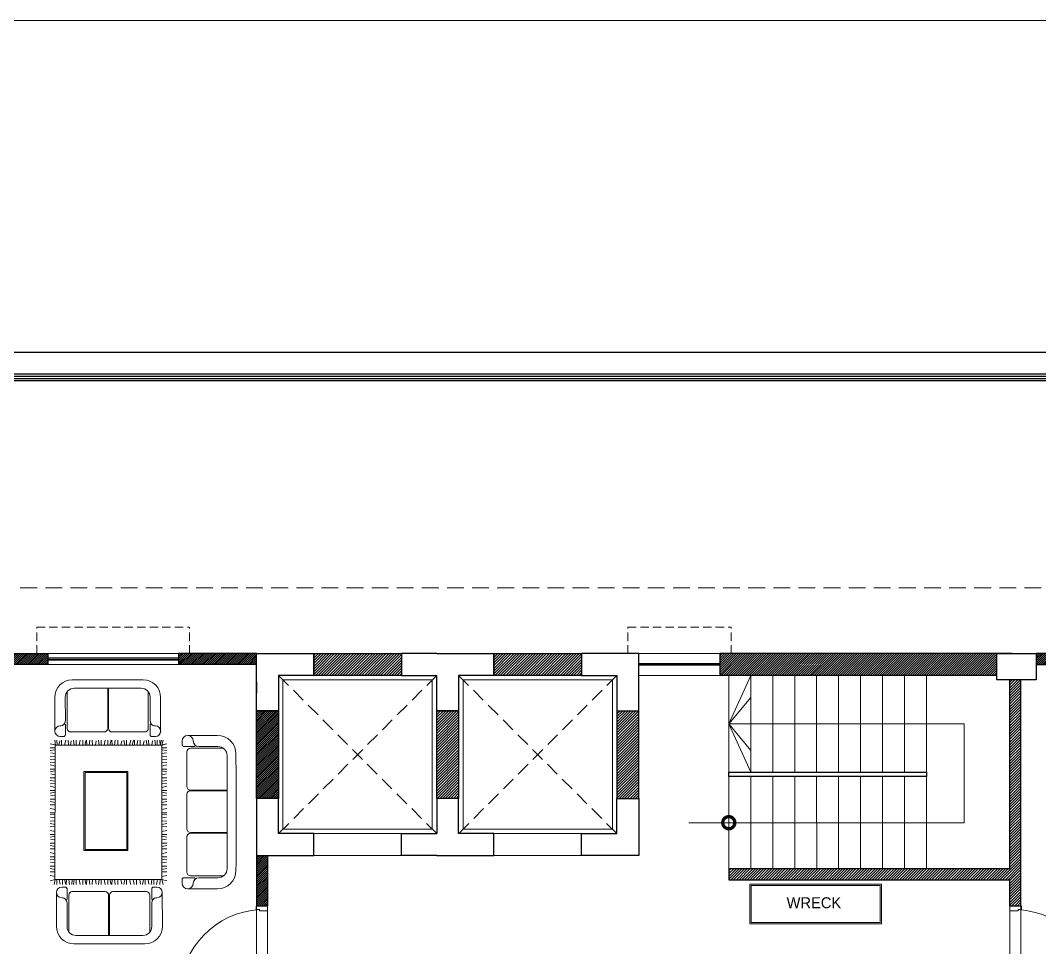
# Model space of a CAD drawing. Header units: inches. Extents: x 23587 to 406221, y -226199 to -75910.
# Drawn here: x 394976.1 to 395440.1, y -211593.5 to -211171.3 of the extents above; entities that cross this region are included whole.
import ezdxf

# ---------------------------------------------------------------- set-up
doc = ezdxf.new("R2010")
doc.units = ezdxf.units.IN
doc.header["$LTSCALE"] = 25.4
doc.header["$MEASUREMENT"] = 0
doc.linetypes.add('DASHED', pattern=[0.75, 0.5, -0.25])
for name, color, linetype, lineweight in [('COLOUM', 1, 'Continuous', 40), ('Fresh air fan', 250, 'Continuous', 0), ('FUR', 24, 'Continuous', 13), ('sill', 252, 'Continuous', 13), ('wall', 7, 'Continuous', 30)]:
    doc.layers.add(name, color=color, linetype=linetype, lineweight=lineweight)
doc.layers.add('DOOR', color=42, linetype='Continuous')
doc.styles.add('2', font='ARIALN.TTF')
pattern_1 = [(45, (387455.4772, -204766.60535), (-0.61871843, 0.61871843), [])]
pattern_2 = [(45, (387455.4772, -204766.60535), (-0.44194174, 0.44194174), [])]

# ---------------------------------------------------------------- blocks, each defined once
blk = doc.blocks.new('VNBVN')
at = {"layer": 'DOOR', "color": 8, "lineweight": 5}
for points in [[(24894.12, -74768.93), (24892.62, -74768.93), (24892.62, -74801.93), (24894.12, -74801.93)], [(24855.62, -74801.93), (24855.62, -74806.93), (24857.62, -74806.93), (24857.62, -74803.43), (24857.12, -74803.43), (24857.12, -74801.93)], [(24895.62, -74801.93), (24895.62, -74806.93), (24893.62, -74806.93), (24893.62, -74803.43), (24894.12, -74803.43), (24894.12, -74801.93)]]:
    blk.add_lwpolyline(points, close=True, dxfattribs=at)
blk.add_arc((24893.65, -74805.51), 36.59, 91.6166, 176.7465, dxfattribs=at)
blk = doc.blocks.new('DSFSDF')
at = {"layer": 'FUR', "color": 251, "linetype": 'Continuous', "true_color": 0x636466}
for p, q in [((473350.58, -58069.91), (473334.47, -58069.91)), ((473344.57, -58075.91), (473334.29, -58075.91)), ((473346.84, -58075.91), (473352.57, -58075.91)), ((473353.57, -58074.91), (473353.57, -58072.91))]:
    blk.add_line(p, q, dxfattribs=at)
at = {"layer": 'FUR', "color": 251, "true_color": 0x636466}
for p, q in [((473346.84, -58075.91), (473346.38, -58075.31)), ((473352.02, -58075.91), (473350.36, -58075.91)), ((473349.01, -58145.82), (473331.13, -58145.81)), ((473334.5, -58152.94), (473350.57, -58152.89))]:
    blk.add_line(p, q, dxfattribs=at)
for points in [[(473353.57, -58072.91, 1), (473347.57, -58072.91, -0.235426), (473346.38, -58075.31), (473346.84, -58075.91), (473352.57, -58075.91, 0.414214), (473353.57, -58074.91)], [(473353.57, -58149.89, -1), (473347.57, -58149.89, 0.235426), (473346.38, -58147.5), (473346.83, -58146.89), (473352.57, -58146.89, -0.414214), (473353.57, -58147.89)]]:
    blk.add_lwpolyline(points, format="xyb", close=True, dxfattribs=at)
for points in [[(473329.29, -58080.91), (473329.29, -58141.94, 0.416121), (473334.32, -58146.94), (473344.57, -58146.89)], [(473349.02, -58099.56, 0.414214), (473351.02, -58097.56), (473351.02, -58078.91, 0.414214), (473349.02, -58076.91)], [(473349.02, -58122.46, 0.414214), (473351.02, -58120.46), (473351.02, -58101.81, 0.414214), (473349.02, -58099.81)], [(473349.01, -58122.87, -0.414214), (473351.01, -58124.87), (473351.01, -58143.82, -0.414214), (473349.01, -58145.82)]]:
    blk.add_lwpolyline(points, format="xyb", dxfattribs=at)
for points in [[(473349.02, -58076.91), (473331.29, -58076.91)], [(473329.29, -58099.56), (473349.02, -58099.56)], [(473349.02, -58099.81), (473329.29, -58099.81)], [(473329.29, -58122.46), (473349.02, -58122.46)], [(473329.29, -58122.87), (473349.01, -58122.87)]]:
    blk.add_lwpolyline(points, dxfattribs=at)
at = {"layer": 'FUR', "color": 251, "linetype": 'Continuous', "true_color": 0x636466}
for centre, radius, start, end in [((473334.47, -58079.91), 10, 89.9972, 179.5058), ((473350.57, -58072.91), 3, 359.9972, 179.9972), ((473344.57, -58072.91), 3, 269.9972, 359.9972), ((473352.57, -58074.91), 1, 269.9972, 359.9972), ((488569.05, -58112.22), 15244.61, 179.878255, 180.115784), ((473344.57, -58149.89), 3, 359.9972, 89.9972)]:
    blk.add_arc(centre, radius, start, end, dxfattribs=at)
at = {"layer": 'FUR', "color": 251, "true_color": 0x636466}
for centre, radius, start, end in [((473334.29, -58080.91), 5, 89.9972, 179.9972), ((473334.47, -58142.94), 10, 180.4873, 270.2072)]:
    blk.add_arc(centre, radius, start, end, dxfattribs=at)
blk = doc.blocks.new('carpet')
at = {"color": 251, "lineweight": 5, "ltscale": 0.2, "true_color": 0x636466}
for p, q in [((34806.18, -5270.21), (34802.82, -5269.3)), ((34806.18, -5270.21), (34805.25, -5266.81)), ((34808.33, -5270.21), (34809.19, -5266.81)), ((34811.86, -5270.21), (34811.67, -5266.72)), ((34813.49, -5270.21), (34814.06, -5266.81)), ((34815.87, -5270.21), (34815.78, -5266.72)), ((34818.07, -5270.21), (34818.64, -5267.1)), ((34820.75, -5270.21), (34820.17, -5266.81)), ((34822.51, -5270.21), (34822.51, -5266.81)), ((34824.65, -5270.21), (34825.51, -5266.81)), ((34828.19, -5270.21), (34828, -5266.72)), ((34829.81, -5270.21), (34830.38, -5266.81)), ((34832.2, -5270.21), (34832.1, -5266.72)), ((34834.4, -5270.21), (34834.97, -5267.1)), ((34837.07, -5270.21), (34836.5, -5266.81)), ((34838.23, -5270.21), (34838.23, -5266.81)), ((34840.38, -5270.21), (34841.23, -5266.81)), ((34843.91, -5270.21), (34843.72, -5266.72)), ((34845.53, -5270.21), (34846.11, -5266.81)), ((34847.92, -5270.21), (34847.83, -5266.72)), ((34850.12, -5270.21), (34850.69, -5267.1)), ((34852.79, -5270.21), (34852.22, -5266.81)), ((34853.84, -5270.21), (34853.84, -5266.81)), ((34855.98, -5270.21), (34856.84, -5266.81)), ((34859.52, -5270.21), (34859.33, -5266.72)), ((34861.14, -5270.21), (34861.71, -5266.81)), ((34863.53, -5270.21), (34863.43, -5266.72)), ((34865.73, -5270.21), (34866.3, -5267.1)), ((34868.4, -5270.21), (34867.83, -5266.81)), ((34869.67, -5270.21), (34869.67, -5266.81)), ((34871.82, -5270.21), (34872.68, -5266.81)), ((34874.61, -5270.21), (34874.42, -5266.72)), ((34876.23, -5270.21), (34876.8, -5266.81)), ((34878.62, -5270.21), (34878.52, -5266.72)), ((34880.82, -5270.21), (34881.39, -5267.1)), ((34883.49, -5270.21), (34882.92, -5266.81)), ((34884.76, -5270.21), (34884.76, -5266.81)), ((34886.91, -5270.21), (34887.77, -5266.81)), ((34889.7, -5270.21), (34889.51, -5266.72)), ((34891.32, -5270.21), (34891.89, -5266.81)), ((34893.71, -5270.21), (34893.61, -5266.72)), ((34895.91, -5270.21), (34896.48, -5267.1)), ((34898.58, -5270.21), (34898.01, -5266.81)), ((34899.85, -5270.21), (34899.85, -5266.81)), ((34901.96, -5270.21), (34902.86, -5266.85)), ((34901.96, -5270.21), (34905.31, -5269.3)), ((34901.96, -5271.4), (34905.35, -5270.54)), ((34902, -5270.21), (34902.86, -5266.81)), ((34806.18, -5271.56), (34802.69, -5271.75)), ((34806.18, -5273.45), (34802.79, -5274.03)), ((34806.18, -5276.13), (34802.79, -5276.13)), ((34806.18, -5277.4), (34802.79, -5277.98)), ((34901.96, -5271.56), (34905.44, -5271.75)), ((34901.96, -5273.54), (34905.35, -5273.54)), ((34901.96, -5274.81), (34905.35, -5275.39)), ((34901.96, -5277.49), (34905.06, -5276.92)), ((34806.18, -5282.13), (34802.79, -5282.13)), ((34806.18, -5283.4), (34802.79, -5283.98)), ((34806.18, -5280.08), (34803.07, -5279.5)), ((34806.18, -5286.08), (34803.07, -5285.5)), ((34901.96, -5279.69), (34905.44, -5279.78)), ((34901.96, -5280.81), (34905.35, -5281.39)), ((34901.96, -5283.49), (34905.06, -5282.92)), ((34806.18, -5288.27), (34802.69, -5288.37)), ((34806.18, -5290.66), (34802.79, -5290.09)), ((34806.18, -5293.34), (34802.79, -5292.48)), ((34901.96, -5285.69), (34905.44, -5285.78)), ((34901.96, -5288.07), (34905.35, -5287.5)), ((34901.96, -5289.7), (34905.44, -5289.89)), ((34901.96, -5291.35), (34905.31, -5290.44)), ((34901.96, -5293.34), (34905.35, -5292.48)), ((34806.18, -5295.49), (34802.79, -5295.49)), ((34806.18, -5296.76), (34802.79, -5297.34)), ((34806.18, -5299.44), (34803.07, -5298.86)), ((34901.96, -5295.49), (34905.35, -5295.49)), ((34901.96, -5296.76), (34905.35, -5297.34)), ((34901.96, -5299.44), (34905.06, -5298.86)), ((34806.18, -5301.63), (34802.69, -5301.73)), ((34806.18, -5305.65), (34802.69, -5305.84)), ((34806.18, -5304.02), (34802.79, -5303.45)), ((34806.18, -5307.29), (34802.82, -5306.39)), ((34901.96, -5301.63), (34905.44, -5301.73)), ((34901.96, -5304.02), (34905.35, -5303.45)), ((34901.96, -5305.65), (34905.44, -5305.84)), ((34901.96, -5307.29), (34905.31, -5306.39)), ((34806.18, -5308.64), (34802.69, -5308.83)), ((34806.18, -5311.43), (34802.79, -5310.57)), ((34806.18, -5313.58), (34802.79, -5313.58)), ((34901.96, -5308.64), (34905.44, -5308.83)), ((34901.96, -5311.43), (34905.35, -5310.57)), ((34901.96, -5313.58), (34905.35, -5313.58)), ((34806.18, -5319.72), (34802.69, -5319.82)), ((34806.18, -5314.85), (34802.79, -5315.42)), ((34806.18, -5322.11), (34802.79, -5321.53)), ((34806.18, -5317.52), (34803.07, -5316.95)), ((34901.96, -5314.85), (34905.35, -5315.42)), ((34901.96, -5317.52), (34905.06, -5316.95)), ((34901.96, -5319.72), (34905.44, -5319.82)), ((34901.96, -5322.11), (34905.35, -5321.53)), ((34806.18, -5323.73), (34802.69, -5323.92)), ((34806.18, -5326.43), (34802.69, -5326.62)), ((34806.18, -5329.22), (34802.79, -5328.36)), ((34806.18, -5325.08), (34802.82, -5324.17)), ((34901.96, -5323.73), (34905.44, -5323.92)), ((34901.96, -5325.08), (34905.31, -5324.17)), ((34901.96, -5326.43), (34905.44, -5326.62)), ((34901.96, -5329.22), (34905.35, -5328.36)), ((34806.18, -5334.17), (34802.69, -5334.27)), ((34806.18, -5331.36), (34802.79, -5331.36)), ((34806.18, -5332.64), (34802.79, -5333.21)), ((34806.18, -5336.56), (34802.79, -5335.99)), ((34901.96, -5331.36), (34905.35, -5331.36)), ((34901.96, -5332.64), (34905.35, -5333.21)), ((34901.96, -5335.31), (34905.06, -5334.74)), ((34806.18, -5338.18), (34802.69, -5338.37)), ((34806.18, -5340.88), (34802.69, -5341.07)), ((34806.18, -5339.53), (34802.82, -5338.63)), ((34806.18, -5343.27), (34803.07, -5342.69)), ((34901.96, -5336.66), (34905.44, -5336.85)), ((34901.96, -5339.45), (34905.35, -5338.59)), ((34901.96, -5341.59), (34905.35, -5341.59)), ((34901.96, -5343.54), (34905.06, -5342.97)), ((34806.18, -5344.98), (34802.79, -5344.98)), ((34806.18, -5346.25), (34802.79, -5346.83)), ((34806.18, -5346.31), (34805.25, -5349.71)), ((34808.33, -5346.31), (34809.19, -5349.71)), ((34811.86, -5346.31), (34811.67, -5349.8)), ((34813.49, -5346.31), (34814.06, -5349.71)), ((34815.87, -5346.31), (34815.78, -5349.8)), ((34818.07, -5346.31), (34818.64, -5349.42)), ((34820.75, -5346.31), (34820.17, -5349.71)), ((34822.51, -5346.31), (34822.51, -5349.71)), ((34824.65, -5346.31), (34825.51, -5349.71)), ((34828.19, -5346.31), (34828, -5349.8)), ((34829.81, -5346.31), (34830.38, -5349.71)), ((34832.2, -5346.31), (34832.1, -5349.8)), ((34834.4, -5346.31), (34834.97, -5349.42)), ((34837.07, -5346.31), (34836.5, -5349.71)), ((34838.23, -5346.31), (34838.23, -5349.71)), ((34840.38, -5346.31), (34841.23, -5349.71)), ((34843.91, -5346.31), (34843.72, -5349.8)), ((34845.53, -5346.31), (34846.11, -5349.71)), ((34847.92, -5346.31), (34847.83, -5349.8)), ((34850.12, -5346.31), (34850.69, -5349.42)), ((34852.79, -5346.31), (34852.22, -5349.71)), ((34853.84, -5346.31), (34853.84, -5349.71)), ((34855.98, -5346.31), (34856.84, -5349.71)), ((34859.52, -5346.31), (34859.33, -5349.8)), ((34861.14, -5346.31), (34861.71, -5349.71)), ((34863.53, -5346.31), (34863.43, -5349.8)), ((34865.73, -5346.31), (34866.3, -5349.42)), ((34868.4, -5346.31), (34867.83, -5349.71)), ((34869.67, -5346.31), (34869.67, -5349.71)), ((34871.82, -5346.31), (34872.68, -5349.71)), ((34874.61, -5346.31), (34874.42, -5349.8)), ((34876.23, -5346.29), (34876.8, -5349.68)), ((34878.62, -5346.29), (34878.52, -5349.78)), ((34880.82, -5346.29), (34881.39, -5349.4)), ((34883.49, -5346.29), (34882.92, -5349.68)), ((34884.76, -5346.29), (34884.76, -5349.68)), ((34886.91, -5346.29), (34887.77, -5349.68)), ((34889.7, -5346.29), (34889.51, -5349.78)), ((34891.32, -5346.3), (34891.89, -5349.69)), ((34893.71, -5346.3), (34893.61, -5349.79)), ((34895.91, -5346.3), (34896.48, -5349.4)), ((34898.58, -5346.3), (34898.01, -5349.69)), ((34899.85, -5346.3), (34899.85, -5349.69)), ((34901.96, -5344.89), (34905.44, -5345.08)), ((34901.96, -5345.95), (34905.35, -5346.52)), ((34902, -5346.3), (34902.86, -5349.69))]:
    blk.add_line(p, q, dxfattribs=at)
blk.add_lwpolyline([(34806.18, -5270.21), (34901.96, -5270.21), (34901.96, -5346.31), (34806.18, -5346.36)], close=True, dxfattribs=at)
blk = doc.blocks.new('BVBCVBCV')
at = {"layer": 'FUR', "color": 8, "lineweight": 9}
for p, q in [((83398.11, -7874.63), (83413.5, -7874.67)), ((83412.25, -7880.34), (83395.41, -7880.34)), ((83410.5, -7918.04), (83410.13, -7918.52)), ((83414.65, -7918.04), (83413.33, -7918.04))]:
    blk.add_line(p, q, dxfattribs=at)
at = {"layer": 'FUR', "color": 8, "linetype": 'Continuous', "lineweight": 9}
for p, q in [((83408.69, -7918.04), (83397.94, -7918.04)), ((83410.5, -7918.04), (83415.1, -7918.04)), ((83415.9, -7918.84), (83415.9, -7920.45)), ((83413.5, -7922.85), (83398.08, -7922.85))]:
    blk.add_line(p, q, dxfattribs=at)
at = {"layer": 'FUR', "color": 8, "lineweight": 9}
for points in [[(83415.9, -7877.08, 1), (83411.09, -7877.08, -0.235426), (83410.13, -7879), (83410.5, -7879.48), (83415.1, -7879.48, 0.414214), (83415.9, -7878.68)], [(83415.9, -7920.45, -1), (83411.09, -7920.45, 0.235426), (83410.13, -7918.52), (83410.5, -7918.04), (83415.1, -7918.04, -0.414214), (83415.9, -7918.84)]]:
    blk.add_lwpolyline(points, format="xyb", close=True, dxfattribs=at)
for points in [[(83393.93, -7914.03), (83393.93, -7883.45, -0.416121), (83397.97, -7879.44), (83408.69, -7879.48)], [(83412.25, -7898.74, 0.414214), (83413.85, -7897.14), (83413.85, -7881.95, 0.414214), (83412.25, -7880.34)], [(83412.25, -7899.08, -0.414214), (83413.85, -7900.68), (83413.85, -7915.63, -0.414214), (83412.25, -7917.24)]]:
    blk.add_lwpolyline(points, format="xyb", dxfattribs=at)
for points in [[(83393.93, -7898.74), (83412.25, -7898.74)], [(83393.93, -7899.08), (83412.25, -7899.08)], [(83412.25, -7917.24), (83395.54, -7917.24)]]:
    blk.add_lwpolyline(points, dxfattribs=at)
for centre, radius, start, end in [((83398.08, -7882.65), 8.02, 89.7894, 179.5094), ((83397.94, -7914.03), 4.01, 179.9995, 269.9995)]:
    blk.add_arc(centre, radius, start, end, dxfattribs=at)
at = {"layer": 'FUR', "color": 8, "linetype": 'Continuous', "lineweight": 9}
for centre, radius, start, end in [((83408.69, -7877.08), 2.41, 269.9995, 359.9995), ((88361.56, -7898.74), 4971.52, 179.81377, 180.18624), ((83398.08, -7914.83), 8.02, 180.4909, 269.9995), ((83408.69, -7920.45), 2.41, 359.9995, 89.9995), ((83413.5, -7920.45), 2.41, 179.9995, 359.9995), ((83415.1, -7918.84), 0.802, 359.9995, 89.9995)]:
    blk.add_arc(centre, radius, start, end, dxfattribs=at)
blk = doc.blocks.new('DFSGHGHDF')
at = {"layer": 'FUR', "xscale": -1, "rotation": 90}
blk.add_blockref('BVBCVBCV', (-6606.71, 76519.49), dxfattribs=at)
blk = doc.blocks.new('FHFGHFD')
at = {"layer": 'Fresh air fan', "color": 250, "lineweight": 9, "ltscale": 0.09}
for points in [[(7569.55, -6746.74), (7549.55, -6746.74), (7549.55, -6782.74), (7569.55, -6782.74)], [(7569.05, -6747.24), (7550.05, -6747.24), (7550.05, -6782.24), (7569.05, -6782.24)]]:
    blk.add_lwpolyline(points, close=True, dxfattribs=at)
at = {"layer": 'Fresh air fan', "color": 250, "lineweight": 9}
blk.add_blockref('DFSGHGHDF', (6268.35, 165.64), dxfattribs=at)
at = {"layer": 'Fresh air fan', "color": 250, "lineweight": 9, "rotation": 180}
blk.add_blockref('DFSGHGHDF', (8853.19, -13695.79), dxfattribs=at)
at = {"layer": 'FUR', "xscale": -0.6400000000139698, "yscale": 0.6400000000139698, "zscale": 0.6400000000139698, "rotation": 270}
blk.add_blockref('carpet', (10958.04, -29071.92), dxfattribs=at)
at = {"layer": 'FUR', "xscale": -0.8419949999979236, "yscale": 0.8419949999979236, "zscale": 0.8419949999979236}
blk.add_blockref('DSFSDF', (406155.63, 42164.3), dxfattribs=at)

msp = doc.modelspace()

# ---------------------------------------------------------------- hatches: boundary and pattern name
at = {"layer": 'Fresh air fan', "lineweight": 5, "ltscale": 0.09}
h = msp.add_hatch(dxfattribs=at)
h.set_pattern_fill('ANSI31', color=253, scale=5)
h.set_pattern_definition(pattern_2)
h.paths.add_polyline_path([(394988.55, -211459.63), (394958.15, -211459.63), (394958.15, -211464.64), (394988.55, -211464.64)])
h = msp.add_hatch(dxfattribs=at)
h.set_pattern_fill('ANSI31', color=253, scale=5)
h.set_pattern_definition(pattern_2)
h.paths.add_polyline_path([(395083.65, -211459.63), (395048.05, -211459.63), (395048.05, -211464.67), (395083.65, -211464.63)])
h = msp.add_hatch(dxfattribs=at)
h.set_pattern_fill('ANSI31', color=253, scale=7)
h.set_pattern_definition(pattern_1)
h.paths.add_polyline_path([(395149.65, -211469.63), (395149.65, -211459.63), (395109.65, -211459.63), (395109.65, -211469.63)])
h = msp.add_hatch(dxfattribs=at)
h.set_pattern_fill('ANSI31', color=253, scale=7)
h.set_pattern_definition(pattern_1)
h.paths.add_polyline_path([(395191.65, -211459.63), (395191.65, -211469.63), (395231.65, -211469.63), (395231.65, -211459.63)])
h = msp.add_hatch(dxfattribs=at)
h.set_pattern_fill('ANSI31', color=254, scale=6)
h.set_pattern_definition([(45, (387455.4772, -204766.60535), (-0.530330086, 0.530330086), [])])
h.paths.add_polyline_path([(395420.64, -211459.63), (395294.64, -211459.65), (395294.64, -211469.65), (395420.64, -211469.63)])
h = msp.add_hatch(dxfattribs=at)
h.set_pattern_fill('ANSI31', color=253, scale=5)
h.set_pattern_definition(pattern_2)
h.paths.add_polyline_path([(395467.36, -211459.63), (395438.64, -211459.63), (395438.64, -211464.63), (395467.36, -211464.63)])
h = msp.add_hatch(dxfattribs=at)
h.set_pattern_fill('ANSI31', color=253, scale=7)
h.set_pattern_definition(pattern_1)
h.paths.add_polyline_path([(395431.64, -211471.63), (395426.64, -211471.63), (395426.64, -211557.62), (395298.65, -211557.63), (395298.65, -211562.6), (395426.64, -211562.63), (395426.64, -211574.63), (395431.64, -211574.63)])
h = msp.add_hatch(dxfattribs=at)
h.set_pattern_fill('ANSI31', color=253, scale=5)
h.set_pattern_definition(pattern_2)
h.paths.add_polyline_path([(395093.65, -211485.63), (395083.65, -211485.63), (395083.65, -211525.63), (395093.65, -211525.63)])
h = msp.add_hatch(dxfattribs=at)
h.set_pattern_fill('ANSI31', color=253, scale=7)
h.set_pattern_definition(pattern_1)
h.paths.add_polyline_path([(395175.65, -211485.63), (395165.65, -211485.63), (395165.65, -211525.63), (395175.65, -211525.63)])
h = msp.add_hatch(dxfattribs=at)
h.set_pattern_fill('ANSI31', color=253, scale=7)
h.set_pattern_definition(pattern_1)
h.paths.add_polyline_path([(395247.65, -211525.63), (395257.65, -211525.63), (395257.65, -211485.63), (395247.65, -211485.63)])
h = msp.add_hatch(dxfattribs=at)
h.set_pattern_fill('ANSI31', color=253, scale=5)
h.set_pattern_definition(pattern_2)
h.paths.add_polyline_path([(395088.65, -211551.63), (395083.65, -211551.63), (395083.65, -211574.63), (395088.65, -211574.63)])

# ---------------------------------------------------------------- linework, layer by layer
at = {"layer": 'COLOUM', "lineweight": 30}
for points in [[(395083.65, -211459.63), (395109.65, -211459.63), (395109.65, -211469.63), (395093.65, -211469.63), (395093.65, -211485.63), (395083.65, -211485.63), (395083.65, -211459.63)], [(395165.65, -211459.63), (395149.65, -211459.63), (395149.65, -211469.63), (395165.65, -211469.63)], [(395165.65, -211459.63), (395191.65, -211459.63), (395191.65, -211469.63), (395175.65, -211469.63), (395175.65, -211485.63), (395165.65, -211485.63), (395165.65, -211469.63)], [(395257.65, -211459.63), (395231.65, -211459.63), (395231.65, -211469.63), (395247.65, -211469.63), (395247.65, -211485.63), (395257.65, -211485.63), (395257.65, -211459.63)], [(395083.65, -211551.63), (395109.65, -211551.63), (395109.65, -211541.63), (395093.65, -211541.63), (395093.65, -211525.63), (395083.65, -211525.63), (395083.65, -211551.63)], [(395165.65, -211551.63), (395191.65, -211551.63), (395191.65, -211541.63), (395175.65, -211541.63), (395175.65, -211525.63), (395165.65, -211525.63), (395165.65, -211541.63)], [(395257.65, -211551.63), (395231.65, -211551.63), (395231.65, -211541.63), (395247.65, -211541.63), (395247.65, -211525.63), (395257.65, -211525.63), (395257.65, -211551.63)], [(395165.65, -211551.63), (395149.65, -211551.63), (395149.65, -211541.63), (395165.65, -211541.63)]]:
    msp.add_lwpolyline(points, dxfattribs=at)
msp.add_lwpolyline([(395420.64, -211471.63), (395420.64, -211459.63), (395438.64, -211459.63), (395438.64, -211471.63)], close=True, dxfattribs=at)
at = {"layer": 'Fresh air fan', "color": 140, "linetype": 'DASHED', "lineweight": 5, "ltscale": 0.6}
msp.add_line((395806.64, -211429.63), (394708.64, -211429.63), dxfattribs=at)
at = {"layer": 'Fresh air fan', "color": 6, "linetype": 'DASHED', "lineweight": 9, "ltscale": 0.3}
for p, q in [((394983.55, -211459.63), (394983.55, -211447.63)), ((394983.55, -211447.63), (395053.05, -211447.63)), ((395053.05, -211459.63), (395053.05, -211447.63)), ((395252.65, -211459.63), (395252.65, -211447.63)), ((395252.65, -211447.63), (395299.64, -211447.63)), ((395299.64, -211459.63), (395299.64, -211447.63))]:
    msp.add_line(p, q, dxfattribs=at)
at = {"layer": 'Fresh air fan', "color": 5, "lineweight": 9, "ltscale": 0.09}
for p, q in [((395048.05, -211461.63), (394988.55, -211461.63)), ((395048.05, -211462.13), (394988.55, -211462.13)), ((395048.05, -211462.63), (394988.55, -211462.63)), ((395294.64, -211464.15), (395257.65, -211464.13)), ((395294.64, -211464.65), (395257.65, -211464.63)), ((395294.64, -211465.15), (395257.65, -211465.13))]:
    msp.add_line(p, q, dxfattribs=at)
at = {"layer": 'Fresh air fan', "color": 250, "lineweight": 9, "ltscale": 0.09}
msp.add_line((395149.65, -211469.63), (395165.65, -211469.63), dxfattribs=at)
at = {"layer": 'Fresh air fan', "color": 250, "lineweight": 13, "ltscale": 0.09}
for p, q in [((395298.64, -211469.63), (395298.64, -211513.63)), ((395308.64, -211469.63), (395308.64, -211513.63)), ((395318.64, -211469.63), (395318.64, -211513.63)), ((395328.64, -211469.63), (395328.64, -211513.63)), ((395338.64, -211469.63), (395338.64, -211513.63)), ((395348.64, -211469.63), (395348.64, -211513.63)), ((395358.64, -211469.63), (395358.64, -211513.63)), ((395368.64, -211469.62), (395368.64, -211513.63)), ((395378.64, -211469.62), (395378.64, -211513.63)), ((395388.64, -211469.62), (395388.64, -211513.63)), ((395298.64, -211491.63), (395405.77, -211491.63)), ((395405.77, -211536.63), (395405.77, -211491.63)), ((395298.64, -211515.63), (395298.65, -211557.63)), ((395308.64, -211515.63), (395308.65, -211557.63)), ((395318.64, -211515.63), (395318.65, -211557.63)), ((395328.64, -211515.63), (395328.65, -211557.63)), ((395338.64, -211515.63), (395338.65, -211557.63)), ((395348.64, -211515.63), (395348.65, -211557.63)), ((395358.64, -211515.63), (395358.65, -211557.63)), ((395368.64, -211515.63), (395368.65, -211557.62)), ((395378.64, -211515.63), (395378.65, -211557.62)), ((395388.64, -211515.63), (395388.65, -211557.62)), ((395280.37, -211536.63), (395405.77, -211536.63))]:
    msp.add_line(p, q, dxfattribs=at)
for points in [[(394227.41, -211171.32), (396131.15, -211171.32), (396131.15, -216016.37), (394227.41, -216016.37)], [(394988.55, -211464.67), (395048.05, -211464.67), (395048.05, -211459.63), (394988.55, -211459.63)], [(395083.65, -211459.63), (395257.65, -211459.63), (395257.65, -211551.63), (395083.65, -211551.63)], [(395257.65, -211459.63), (395294.64, -211459.65), (395294.64, -211469.63), (395257.65, -211469.6)], [(395083.65, -211574.63), (395088.65, -211574.63), (395088.65, -211616.63), (395083.65, -211616.63)], [(395426.64, -211574.63), (395431.64, -211574.63), (395431.64, -211616.63), (395426.64, -211616.63)]]:
    msp.add_lwpolyline(points, close=True, dxfattribs=at)
at = {"layer": 'Fresh air fan', "color": 250, "lineweight": 25, "ltscale": 0.09}
for points in [[(394431.38, -211322.32), (395993.89, -211322.32), (395993.89, -212322.8), (394431.38, -212322.8)], [(394441.38, -211332.32), (395983.89, -211332.32), (395983.89, -212312.8), (394441.38, -212312.8)], [(394442.38, -211333.32), (395982.89, -211333.32), (395982.89, -212311.8), (394442.38, -212311.8)], [(394443.38, -211334.32), (395981.89, -211334.32), (395981.89, -212310.8), (394443.38, -212310.8)], [(394444.38, -211335.32), (395980.89, -211335.32), (395980.89, -212309.8), (394444.38, -212309.8)]]:
    msp.add_lwpolyline(points, close=True, dxfattribs=at)
at = {"layer": 'Fresh air fan', "color": 250, "lineweight": 13, "ltscale": 0.09}
for points in [[(395298.64, -211491.63), (395308.64, -211469.65), (395308.64, -211479.56), (395298.64, -211491.63)], [(395298.64, -211491.63), (395308.64, -211513.61), (395308.64, -211503.7), (395298.64, -211491.63)]]:
    msp.add_lwpolyline(points, dxfattribs=at)
at = {"layer": 'Fresh air fan', "color": 250, "lineweight": 13, "ltscale": 0.09, "const_width": 1.5}
msp.add_lwpolyline([(395295.89, -211536.63, 1), (395301.39, -211536.63, 1)], format="xyb", close=True, dxfattribs=at)
at = {"layer": 'Fresh air fan', "color": 21, "lineweight": 9, "ltscale": 0.09}
msp.add_lwpolyline([(395308.15, -211582.62), (395368.2, -211582.62), (395368.2, -211564.62), (395308.15, -211564.62)], dxfattribs=at)
for points in [[(395308.15, -211564.62), (395368.2, -211564.62), (395368.2, -211582.62), (395308.15, -211582.62)], [(395367.6, -211582.02), (395367.6, -211565.22), (395308.75, -211565.22), (395308.75, -211582.02)]]:
    msp.add_lwpolyline(points, close=True, dxfattribs=at)
at = {"layer": 'sill', "linetype": 'DASHED', "ltscale": 0.5}
for p, q in [((395093.65, -211469.63), (395165.65, -211541.63)), ((395165.65, -211469.63), (395093.65, -211541.63)), ((395175.65, -211469.63), (395247.65, -211541.63)), ((395247.65, -211469.63), (395175.65, -211541.63))]:
    msp.add_line(p, q, dxfattribs=at)
at = {"layer": 'sill', "ltscale": 3}
for points in [[(395095.65, -211471.63), (395163.65, -211471.63), (395163.65, -211539.63), (395095.65, -211539.63)], [(395177.65, -211471.63), (395245.65, -211471.63), (395245.65, -211539.63), (395177.65, -211539.63)], [(395109.65, -211541.63), (395149.65, -211541.63), (395149.65, -211551.63), (395109.65, -211551.63)], [(395191.65, -211541.63), (395231.65, -211541.63), (395231.65, -211551.63), (395191.65, -211551.63)]]:
    msp.add_lwpolyline(points, close=True, dxfattribs=at)
at = {"layer": 'wall', "lineweight": 30}
for p, q in [((395083.65, -211459.63), (395048.05, -211459.63)), ((395048.05, -211459.63), (395048.05, -211464.64)), ((395427.64, -211459.63), (395294.64, -211459.65)), ((395294.64, -211469.65), (395294.64, -211459.65)), ((395083.65, -211464.63), (395048.05, -211464.67)), ((395083.65, -211472.58), (395083.65, -211477.6)), ((395420.64, -211469.63), (395294.64, -211469.65)), ((395426.64, -211557.62), (395426.64, -211471.63)), ((395431.64, -211574.63), (395431.64, -211471.63)), ((395247.65, -211485.63), (395247.65, -211525.63)), ((395257.65, -211525.63), (395257.65, -211485.63)), ((395083.65, -211551.63), (395083.65, -211574.63)), ((395088.65, -211551.63), (395088.65, -211574.63)), ((395426.64, -211557.62), (395298.65, -211557.63)), ((395298.65, -211557.63), (395298.65, -211562.6)), ((395298.65, -211562.6), (395426.64, -211562.63)), ((395426.64, -211574.63), (395426.64, -211562.63)), ((395088.65, -211574.63), (395083.65, -211574.63)), ((395431.64, -211574.63), (395426.64, -211574.63))]:
    msp.add_line(p, q, dxfattribs=at)
at = {"layer": 'wall', "linetype": 'Continuous', "lineweight": 0}
for p, q in [((395346.14, -211562.6), (395346.14, -211562.62)), ((395351.14, -211562.6), (395351.14, -211562.62))]:
    msp.add_line(p, q, dxfattribs=at)
at = {"layer": 'wall', "lineweight": 30}
for points in [[(394958.15, -211459.63), (394988.55, -211459.63), (394988.55, -211464.64), (394958.15, -211464.64)], [(395109.65, -211459.63), (395149.65, -211459.63), (395149.65, -211469.63), (395109.65, -211469.63)], [(395191.65, -211459.63), (395231.65, -211459.63), (395231.65, -211469.63), (395191.65, -211469.63)], [(395438.64, -211464.63), (395467.36, -211464.63), (395467.36, -211459.63), (395438.64, -211459.63)], [(395083.65, -211485.63), (395093.65, -211485.63), (395093.65, -211525.63), (395083.65, -211525.63)], [(395165.65, -211485.63), (395175.65, -211485.63), (395175.65, -211525.63), (395165.65, -211525.63)], [(395298.64, -211513.63), (395388.64, -211513.63), (395388.64, -211515.63), (395298.64, -211515.63)]]:
    msp.add_lwpolyline(points, close=True, dxfattribs=at)

# ---------------------------------------------------------------- block references
at = {"layer": 'DOOR', "extrusion": (0, 0, -1), "yscale": 1.049999999540159, "zscale": -1.049999999540159}
for p, xscale, rotation in [((-316541.37, -185476.22), 1.049999999540159, 270), ((-473973.92, -185476.22), -1.049999999540159, 90)]:
    msp.add_blockref('VNBVN', p, dxfattribs=dict(at, xscale=xscale, rotation=rotation))
at = {"layer": 'Fresh air fan', "color": 250, "lineweight": 13}
msp.add_blockref('FHFGHFD', (387455.48, -204766.61), dxfattribs=at)

# ---------------------------------------------------------------- texts
at = {"layer": 'Fresh air fan', "color": 250, "lineweight": 25, "ltscale": 0.09, "insert": (395324.94, -211570.59), "char_height": 5, "attachment_point": 1, "style": '2'}
msp.add_mtext_dynamic_manual_height_columns('{\\fCentury Gothic|b0|i0|c0|p34;WRECK}', width=60.1645, gutter_width=0.5, heights=[7.35], dxfattribs=at)

doc.saveas('drawing.dxf')
